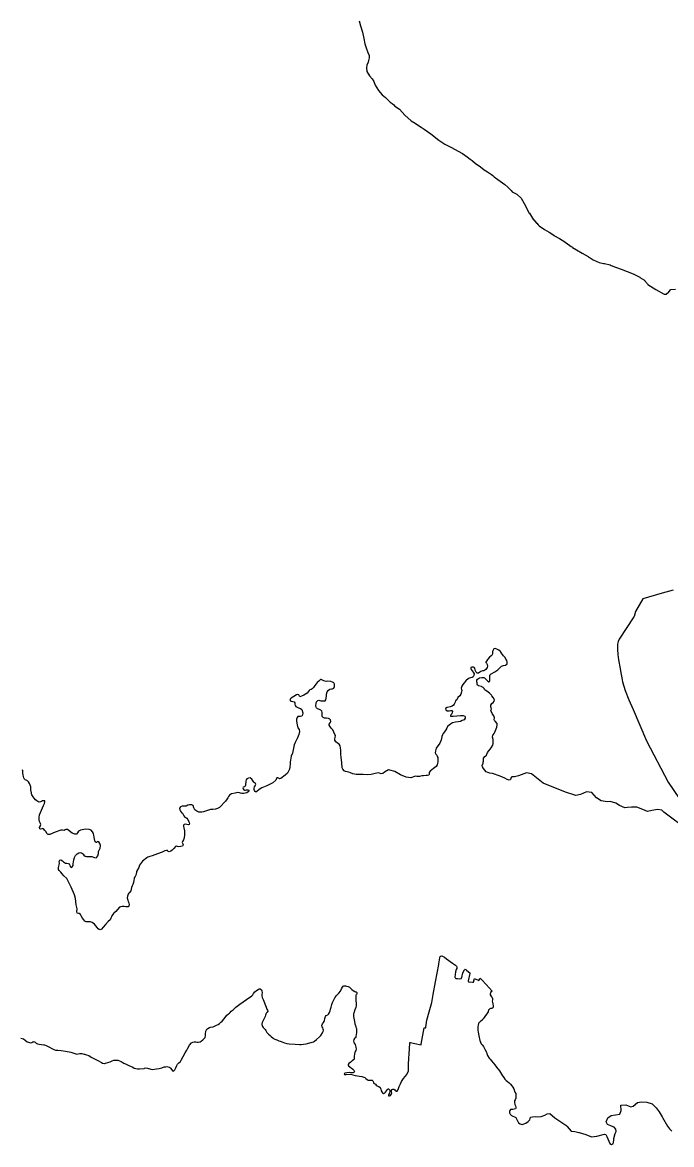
# Model space of a CAD drawing. Header units: inches. Extents: x 1341578 to 1502124, y 557203 to 748561.
# Drawn here: x 1489211 to 1490437, y 606123 to 608243 of the extents above; entities that cross this region are included whole.
import ezdxf

# ---------------------------------------------------------------- set-up
doc = ezdxf.new("R2010")
doc.units = ezdxf.units.IN
doc.header["$MEASUREMENT"] = 0
doc.layers.add('Zipcode', color=7, linetype='Continuous')

msp = doc.modelspace()

# ---------------------------------------------------------------- linework, layer by layer
at = {"layer": 'Zipcode'}
for points in [[(1489846.3, 608246.2), (1489848.8, 608236.9), (1489852.7, 608224.6), (1489855.5, 608213.2), (1489857.2, 608202.7), (1489859.6, 608195.1), (1489863, 608186.4), (1489865.5, 608180.6), (1489865.6, 608176.1), (1489864.4, 608171.6), (1489863.2, 608168.4), (1489861.1, 608162.3), (1489860.2, 608157.4), (1489861.2, 608150.6), (1489865.9, 608142.6), (1489870.8, 608136.8), (1489874.3, 608131.8), (1489876.7, 608124.5), (1489883.1, 608114.5), (1489890.2, 608106.4), (1489896.2, 608101.7), (1489905.3, 608092.8), (1489908.9, 608089.8), (1489911.8, 608087.3), (1489914.1, 608085.3), (1489922.4, 608079.1), (1489932.6, 608068.3), (1489944.5, 608057.5), (1489952.2, 608053), (1489958.8, 608048.7), (1489963.6, 608045.4), (1489969.1, 608041.5), (1489975.5, 608037), (1489981.7, 608032.7), (1489996.8, 608021), (1490008.6, 608013.5), (1490020.7, 608007.1), (1490033.6, 607999.7), (1490041.9, 607995.6), (1490050.5, 607989.4), (1490055.9, 607984.9), (1490060, 607982.1), (1490060.7, 607981.7), (1490065.7, 607977.4), (1490075.5, 607970.1), (1490082.3, 607965), (1490089, 607960.7), (1490096.2, 607955.9), (1490098.7, 607954), (1490101.8, 607951.7), (1490108.5, 607946.6), (1490121.9, 607936.8), (1490127.1, 607932.2), (1490133.4, 607925.7), (1490135.5, 607923.2), (1490144.6, 607918.8), (1490152.2, 607911.4), (1490160.7, 607896.5), (1490160.8, 607896.3), (1490167.9, 607883.1), (1490168, 607882.9), (1490176, 607870.3), (1490176.2, 607870.1), (1490181.6, 607864.2), (1490181.8, 607864), (1490184.5, 607861), (1490184.6, 607860.8), (1490186.4, 607858.9), (1490186.6, 607858.8), (1490196.6, 607851.9), (1490196.8, 607851.8), (1490205.2, 607846.8), (1490205.4, 607846.7), (1490214.1, 607841), (1490214.3, 607840.9), (1490224.9, 607835), (1490225.1, 607834.9), (1490235.1, 607828.5), (1490235.3, 607828.3), (1490244.3, 607821.8), (1490244.5, 607821.7), (1490246.7, 607820.1), (1490246.9, 607820), (1490249.4, 607818.3), (1490249.7, 607818.2), (1490256.9, 607813.5), (1490257.1, 607813.4), (1490267.4, 607807.4), (1490267.6, 607807.3), (1490279, 607800.7), (1490279.2, 607800.6), (1490282.7, 607798.3), (1490282.9, 607798.2), (1490288.4, 607794.4), (1490300, 607789.8), (1490300.1, 607789.8), (1490308.2, 607787.9), (1490310.1, 607787.5), (1490320.6, 607785), (1490320.7, 607785), (1490322.6, 607784.2), (1490330.6, 607781.1), (1490343.2, 607776.1), (1490343.3, 607776.1), (1490350.8, 607773.2), (1490354.7, 607771.7), (1490365.6, 607767.3), (1490376.7, 607761.6), (1490376.9, 607761.5), (1490385.2, 607756.1), (1490385.4, 607755.9), (1490390.8, 607749.1), (1490391, 607749), (1490392, 607748.3), (1490407, 607738.3), (1490422.5, 607729.6), (1490426.6, 607729.7), (1490431.2, 607734), (1490435.2, 607738.8), (1490444, 607739.1)], [(1490439.6, 607170.5), (1490419.1, 607164.8), (1490382.5, 607154.2), (1490368.5, 607130.4), (1490365.8, 607120.7), (1490365.5, 607120.2), (1490337.4, 607077.9), (1490336, 607073.5), (1490336, 607073.5), (1490336, 607073.5), (1490334.4, 607068.1), (1490334.2, 607056), (1490334.9, 607051.2), (1490335.1, 607049.1), (1490336.5, 607039), (1490339.2, 607022.1), (1490339.8, 607018.3), (1490343, 607000.8), (1490344.1, 606997.1), (1490349, 606980.7), (1490356, 606963.3), (1490363.8, 606945.1), (1490389.3, 606885.9), (1490430.4, 606807.6), (1490472.8, 606744.3)], [(1490469.4, 606715.5), (1490421.9, 606750.9), (1490418.2, 606754.9), (1490410, 606756), (1490399.4, 606753.8), (1490391, 606752.1), (1490382.3, 606755.9), (1490371.1, 606760.6), (1490360.9, 606760.3), (1490353.1, 606759.5), (1490348.5, 606758.9), (1490338, 606763.2), (1490331.3, 606768), (1490320.5, 606770.8), (1490315, 606770.2), (1490303.9, 606772.1), (1490294.5, 606778.2), (1490285.9, 606788.1), (1490275.7, 606789.6), (1490264.3, 606784.1), (1490255.6, 606782.4), (1490236.5, 606788.7), (1490194.2, 606805.7), (1490172.1, 606823.5), (1490162.3, 606825), (1490147.2, 606819.8), (1490140, 606817.6), (1490138.1, 606817.9), (1490134.9, 606817.7), (1490133.6, 606816.2), (1490132.6, 606812.6), (1490131.7, 606811.8), (1490129.6, 606811.4), (1490126.1, 606812.7), (1490121.8, 606815.1), (1490112.9, 606818.8), (1490098.6, 606823.7), (1490093.5, 606824.9), (1490089.4, 606825.9), (1490086.3, 606827.2), (1490081.2, 606833.7), (1490079.5, 606836.3), (1490079.1, 606839.4), (1490080.7, 606843.7), (1490080.9, 606845.1), (1490081.2, 606847.1), (1490081.4, 606853.2), (1490083.6, 606856.3), (1490086.7, 606858.8), (1490089, 606863.7), (1490091.5, 606867), (1490093.7, 606869.9), (1490095.6, 606872.4), (1490098.7, 606877.6), (1490099.8, 606880.8), (1490099.9, 606885.6), (1490099.4, 606888.5), (1490098.5, 606892.6), (1490099.1, 606896.4), (1490099.6, 606897.2), (1490101.4, 606899.6), (1490103, 606902.2), (1490106.5, 606911.4), (1490107.2, 606915.9), (1490107.1, 606918.3), (1490103.6, 606922.8), (1490102.3, 606924.4), (1490101.7, 606925.5), (1490102.1, 606929.1), (1490101.6, 606931.3), (1490100.1, 606933.9), (1490099.9, 606934.1), (1490097.5, 606937.4), (1490095.4, 606942.9), (1490096.3, 606945.8), (1490096, 606947.9), (1490095, 606950), (1490095, 606953.2), (1490096.8, 606956.5), (1490099.3, 606958.4), (1490101.7, 606960.5), (1490102.2, 606963.5), (1490099.9, 606967.5), (1490097.2, 606970.9), (1490096.4, 606971.7), (1490092.7, 606975.6), (1490087.9, 606979.3), (1490084.5, 606981.6), (1490083.5, 606982.9), (1490082.3, 606984.3), (1490080.8, 606986.5), (1490078.5, 606987.9), (1490077.7, 606988.4), (1490071.8, 606989.6), (1490069.8, 606990.7), (1490069.4, 606992.3), (1490069.6, 606995.3), (1490069, 606997.1), (1490068.8, 607000.3), (1490069.9, 607002.5), (1490074, 607004.8), (1490078.5, 607005.5), (1490081.7, 607005.5), (1490083.4, 607004.6), (1490086.6, 607001.6), (1490089.3, 606998.6), (1490091.4, 606997.3), (1490092.6, 606998), (1490093.1, 607000), (1490093.3, 607003), (1490093, 607006.3), (1490093.5, 607009.8), (1490095.6, 607012.5), (1490102.5, 607016.3), (1490108.2, 607019.9), (1490112.2, 607023.5), (1490115.5, 607026.8), (1490119.1, 607028), (1490122.9, 607028.4), (1490125.9, 607031.5), (1490126.3, 607034.2), (1490125.6, 607037.3), (1490124.3, 607039.5), (1490121.5, 607043.5), (1490119.2, 607046.4), (1490115.6, 607051.3), (1490113.2, 607054.5), (1490110, 607057.3), (1490106.8, 607059), (1490103.2, 607059.9), (1490101.1, 607059.4), (1490099.3, 607057.2), (1490098.6, 607054.3), (1490098.6, 607051), (1490097.8, 607048.4), (1490095.9, 607046.1), (1490092.8, 607043.7), (1490089.2, 607039.6), (1490087.3, 607036.5), (1490085.6, 607034.2), (1490085.5, 607033.6), (1490086.9, 607032.4), (1490088.1, 607030.1), (1490088.9, 607026.9), (1490088.4, 607024.4), (1490086, 607020.8), (1490084, 607019.1), (1490082.2, 607018.3), (1490079.7, 607017.9), (1490076.6, 607016.9), (1490074.4, 607015.4), (1490071.7, 607013.8), (1490069.6, 607013.6), (1490067.3, 607015.4), (1490065.7, 607019.4), (1490064.8, 607023.1), (1490061.9, 607025), (1490059, 607025.1), (1490057.3, 607024.3), (1490057.1, 607022.4), (1490058.3, 607020.3), (1490060.1, 607017.9), (1490062, 607015.2), (1490063.5, 607012.2), (1490063.3, 607008.9), (1490061.8, 607006.7), (1490059.7, 607005.3), (1490056.7, 607004.5), (1490053.1, 607003.5), (1490047.8, 606999), (1490044.7, 606995.3), (1490042.6, 606992.4), (1490040.3, 606988.7), (1490039.1, 606985.1), (1490039.6, 606982.7), (1490040.2, 606980.9), (1490039.9, 606978.1), (1490038.7, 606974.2), (1490036.7, 606970.5), (1490033.1, 606967.6), (1490030.7, 606963.3), (1490028.6, 606961), (1490028, 606958.6), (1490025.9, 606955.3), (1490024.4, 606953.1), (1490021.9, 606951), (1490018.2, 606950.1), (1490012.5, 606948.7), (1490009.8, 606946.8), (1490010.1, 606944.1), (1490012.8, 606942.4), (1490016.2, 606942.4), (1490019.1, 606942.9), (1490021.5, 606942.8), (1490022.6, 606941), (1490022.4, 606938.5), (1490021.6, 606936.5), (1490019.9, 606934.6), (1490018.8, 606933.3), (1490018.8, 606932.6), (1490022.3, 606932.6), (1490023.3, 606932.5), (1490023.4, 606932.5), (1490024.1, 606932.4), (1490037.7, 606933.3), (1490040.1, 606933.4), (1490043, 606933.6), (1490045.8, 606932.6), (1490046.4, 606931.2), (1490046.5, 606929.6), (1490046.5, 606928.6), (1490044.7, 606925.7), (1490041.2, 606923.9), (1490037.7, 606922.5), (1490033.8, 606921.9), (1490028.5, 606921.1), (1490022.6, 606919.6), (1490019.3, 606917.4), (1490016.4, 606915.6), (1490016.3, 606915.5), (1490013.6, 606912.6), (1490012.3, 606909.9), (1490010.3, 606906.3), (1490007.8, 606902.6), (1490005.3, 606899.4), (1490003.8, 606896.9), (1490002.6, 606893.8), (1490001.8, 606889.8), (1490000.8, 606885.8), (1489998.7, 606881.6), (1489992.2, 606871.6), (1489991.2, 606869.3), (1489990.6, 606866.7), (1489990.2, 606863), (1489991.1, 606860.8), (1489992.9, 606858.8), (1489994.1, 606856.4), (1489994.9, 606854), (1489994.8, 606851.3), (1489994.8, 606848.4), (1489994.8, 606846.5), (1489994.5, 606843.1), (1489993.8, 606840.2), (1489991.8, 606837.2), (1489989.7, 606835.5), (1489987.2, 606833.7), (1489983.8, 606830.8), (1489980.8, 606828.3), (1489979, 606825.6), (1489978.8, 606822.4), (1489977.9, 606820.8), (1489975.7, 606820), (1489973, 606819.9), (1489967.9, 606819.6), (1489964.9, 606819.3), (1489960.2, 606818.3), (1489955.6, 606818.3), (1489952.5, 606818.7), (1489951.1, 606818.5), (1489943.9, 606815.9), (1489935.1, 606817.2), (1489924.4, 606821.2), (1489913.6, 606827.9), (1489904.6, 606830.5), (1489901.7, 606831), (1489894.5, 606826.4), (1489891.4, 606824), (1489888.3, 606823.5), (1489884.9, 606824.5), (1489882.4, 606825), (1489874.4, 606823.2), (1489869, 606821.8), (1489862.3, 606821.4), (1489854.2, 606822.3), (1489845.4, 606822), (1489840.8, 606822.4), (1489834.8, 606823.5), (1489830.4, 606825.2), (1489827.1, 606826.2), (1489820.4, 606827.6), (1489818, 606829.2), (1489815.8, 606832.1), (1489814.5, 606835), (1489813.9, 606844.2), (1489813.4, 606849.9), (1489812.7, 606854.5), (1489812, 606860.8), (1489811.9, 606867.2), (1489811.3, 606872.3), (1489810.6, 606876), (1489808.5, 606879.4), (1489805.8, 606881.2), (1489802.2, 606883.9), (1489800.5, 606887), (1489800.7, 606889.6), (1489801.4, 606892), (1489801.5, 606895.7), (1489800.8, 606897.9), (1489796.6, 606906.4), (1489794.5, 606909.3), (1489792.1, 606911.8), (1489789.8, 606915.3), (1489789.9, 606917.4), (1489792, 606920), (1489792.8, 606922), (1489792.6, 606925.2), (1489791.2, 606926.9), (1489788.5, 606928.2), (1489784.8, 606928.3), (1489780.9, 606928.5), (1489778.2, 606929.6), (1489776.4, 606931.6), (1489776.4, 606934.2), (1489776.8, 606936.3), (1489776.9, 606939.5), (1489776.2, 606941.9), (1489774.2, 606943.9), (1489771.3, 606945.1), (1489767.7, 606946.3), (1489765.6, 606947.8), (1489764.6, 606950.5), (1489764.6, 606952.7), (1489765.1, 606956.3), (1489766.2, 606959.6), (1489768.3, 606961.7), (1489770.2, 606962.3), (1489772.5, 606961.9), (1489774.1, 606961.6), (1489776.9, 606961.3), (1489780.4, 606961), (1489782.5, 606961.6), (1489783.6, 606962.9), (1489784.3, 606966.4), (1489784.6, 606970.6), (1489784.9, 606974.1), (1489786.3, 606978.3), (1489788.6, 606981.6), (1489791.1, 606983.6), (1489794.2, 606983.9), (1489796.2, 606984), (1489798.5, 606985.5), (1489800, 606988.1), (1489800.2, 606993.1), (1489798.8, 606995.3), (1489796.4, 606996.5), (1489793.1, 606997.9), (1489787.6, 606998.6), (1489784, 606998.1), (1489779.9, 606998.8), (1489777, 607000.4), (1489774.7, 607001.7), (1489773.6, 607001.8), (1489770.1, 606998.6), (1489767.1, 606996), (1489765.2, 606993.6), (1489762.9, 606990.2), (1489760.5, 606986.7), (1489758, 606984.2), (1489755.8, 606982.9), (1489753.5, 606982.3), (1489751.8, 606981.1), (1489750.3, 606978.5), (1489748.5, 606975.7), (1489745.4, 606973.6), (1489741.9, 606972.2), (1489737.4, 606970), (1489734.7, 606969.1), (1489733.5, 606970.4), (1489732.5, 606972.7), (1489730.3, 606973.4), (1489728.2, 606972.5), (1489723.2, 606969.6), (1489718.1, 606966.1), (1489716, 606964.2), (1489715.9, 606961.5), (1489718, 606960.7), (1489721.2, 606960.3), (1489723.8, 606959.3), (1489725, 606957.4), (1489725.2, 606954.9), (1489725.9, 606952.7), (1489727.1, 606950.9), (1489729.2, 606949.6), (1489731.9, 606948.3), (1489735.6, 606946.7), (1489738.1, 606945.1), (1489740.2, 606938.9), (1489739.7, 606935), (1489738.5, 606932.3), (1489736, 606931.4), (1489733.2, 606931.8), (1489730.7, 606931.8), (1489729.1, 606929.7), (1489727.9, 606926.6), (1489728.2, 606923.7), (1489728.9, 606919), (1489729.3, 606915.7), (1489730.8, 606910.2), (1489733.2, 606907), (1489733.9, 606903.2), (1489732.7, 606897.6), (1489729.8, 606891.4), (1489727.9, 606887.4), (1489725.6, 606882.7), (1489723.5, 606878.2), (1489720.8, 606862.6), (1489718.3, 606856.6), (1489717.5, 606853), (1489716.9, 606849.3), (1489716, 606846.2), (1489716, 606841.7), (1489715.8, 606836.3), (1489715.2, 606832.2), (1489711.4, 606824.8), (1489706.9, 606820.6), (1489698.5, 606814.8), (1489696.2, 606814.2), (1489694.9, 606815), (1489693.1, 606816.1), (1489691, 606815.5), (1489689, 606811.5), (1489683.2, 606806.3), (1489672.3, 606800.7), (1489662.5, 606796.8), (1489659.5, 606795.3), (1489656.9, 606793.4), (1489654.1, 606790.3), (1489652.7, 606789.3), (1489650.9, 606789.2), (1489649.8, 606790.1), (1489648.9, 606791.7), (1489648.3, 606794), (1489648.3, 606796.4), (1489649, 606798.7), (1489650.1, 606800.9), (1489651.3, 606804), (1489650.4, 606805.2), (1489649, 606806.2), (1489647.4, 606807.3), (1489645.3, 606811.2), (1489643.8, 606813.4), (1489640.8, 606815.5), (1489637.6, 606815.2), (1489634.6, 606813.8), (1489633.3, 606812.1), (1489632.5, 606809.7), (1489632.3, 606807.4), (1489632.1, 606804.7), (1489631.8, 606802), (1489631.2, 606800), (1489629.8, 606798.6), (1489627.4, 606797.9), (1489626.8, 606797), (1489627.2, 606794.8), (1489628.4, 606793), (1489630.1, 606792.3), (1489631.7, 606792.6), (1489633.5, 606793), (1489636.2, 606793.2), (1489637.8, 606792.4), (1489637.8, 606790.7), (1489637, 606789.2), (1489634.4, 606787.4), (1489631, 606786.8), (1489627.8, 606786.4), (1489624.7, 606786.3), (1489622.6, 606786.7), (1489620.2, 606787.7), (1489617.4, 606788.1), (1489614.5, 606787.6), (1489612.4, 606786.8), (1489605.4, 606785.4), (1489601.8, 606783.2), (1489599.9, 606780.6), (1489598.3, 606778.3), (1489597.4, 606776.4), (1489594.1, 606772), (1489591.3, 606769.1), (1489585.7, 606762.7), (1489582.5, 606759.6), (1489579.2, 606757.8), (1489575.3, 606756.7), (1489570.2, 606756.1), (1489565.8, 606755.9), (1489552.6, 606751.8), (1489549.3, 606751.1), (1489546.6, 606750.8), (1489543.5, 606751.2), (1489539.9, 606752.5), (1489536.1, 606755.6), (1489534.5, 606759.1), (1489532.9, 606763.4), (1489530.3, 606764.9), (1489526.3, 606765), (1489523.1, 606763.9), (1489519.8, 606762.2), (1489516.4, 606762), (1489512.1, 606762.3), (1489509.1, 606761.2), (1489507.1, 606758.4), (1489507.5, 606755.5), (1489509.1, 606753), (1489511.1, 606750.3), (1489513.1, 606749.1), (1489515.1, 606743.9), (1489517.3, 606741.5), (1489519.2, 606740.7), (1489521.3, 606739.6), (1489522.8, 606736.8), (1489524.8, 606732.6), (1489525.9, 606729.9), (1489525.5, 606727.9), (1489523.8, 606727.1), (1489520.7, 606727.6), (1489518.1, 606728.2), (1489515.8, 606727.8), (1489514.8, 606726.6), (1489514.6, 606723.9), (1489515.3, 606721), (1489516.4, 606715.9), (1489516.4, 606708.2), (1489515.9, 606702.4), (1489514.4, 606698.8), (1489512.9, 606695.3), (1489512.5, 606693.5), (1489513.6, 606691.2), (1489513.9, 606689.3), (1489512.6, 606686.8), (1489509.5, 606686), (1489505.8, 606685.5), (1489503.5, 606686), (1489501.3, 606686.6), (1489499.8, 606686.2), (1489496.3, 606682), (1489493.4, 606679.1), (1489490.7, 606677.4), (1489487.4, 606676.2), (1489485.7, 606676.4), (1489484.9, 606677.4), (1489484.7, 606678.3), (1489482.6, 606678.5), (1489479.7, 606677.8), (1489474.7, 606675.6), (1489465.5, 606672.2), (1489455.6, 606668.7), (1489451.4, 606667), (1489447.6, 606665.6), (1489445.3, 606664.3), (1489437, 606658.3), (1489431.7, 606650.5), (1489430.2, 606646.3), (1489426, 606639.1), (1489425.7, 606637.3), (1489425.4, 606634.6), (1489424.4, 606632), (1489423.1, 606629.4), (1489421.8, 606626.7), (1489421.3, 606624.7), (1489420.9, 606622.1), (1489420.2, 606618.1), (1489419, 606614.3), (1489417.6, 606611.6), (1489416.2, 606608.5), (1489415.8, 606605.4), (1489415, 606602.2), (1489412.6, 606599.4), (1489411.4, 606598), (1489410.5, 606596.1), (1489409.1, 606592), (1489408.6, 606588.8), (1489409.3, 606584.4), (1489410.5, 606581.8), (1489411.7, 606579.4), (1489412, 606575.7), (1489411.5, 606574.1), (1489411.2, 606573), (1489410.1, 606572.3), (1489409.3, 606571.9), (1489406, 606572), (1489402.4, 606572.6), (1489398.7, 606572.9), (1489396, 606572.3), (1489393.9, 606571.2), (1489386.8, 606562.9), (1489383.4, 606559.9), (1489382.6, 606559.2), (1489379.6, 606554.7), (1489379, 606553.3), (1489377.6, 606550.3), (1489376.1, 606547.7), (1489372.7, 606544.3), (1489367.2, 606538.4), (1489363.2, 606533.3), (1489360.1, 606529.7), (1489357.4, 606528.4), (1489355.7, 606528.9), (1489353.6, 606530.6), (1489351.4, 606533.2), (1489349.3, 606536.2), (1489346.8, 606539.4), (1489341.9, 606542.1), (1489338.9, 606543.4), (1489335.4, 606543.9), (1489333.9, 606543.7), (1489330.9, 606543.4), (1489328.2, 606545.2), (1489326.3, 606547.2), (1489323.8, 606550.7), (1489321.7, 606555), (1489320, 606557.6), (1489317.9, 606559.2), (1489316.4, 606559.3), (1489313.9, 606560.3), (1489313, 606562.5), (1489313.9, 606568), (1489312.2, 606575.9), (1489310.5, 606587.7), (1489309, 606595), (1489302.5, 606609.3), (1489294.5, 606625.5), (1489288.8, 606630.8), (1489285.8, 606634.3), (1489282.7, 606637.4), (1489279.7, 606640.4), (1489278.7, 606642.8), (1489278.3, 606646.2), (1489279.2, 606648.7), (1489280, 606651.2), (1489280.2, 606653.8), (1489280, 606657.4), (1489281.1, 606660.3), (1489283, 606660.6), (1489285.9, 606659.2), (1489288.3, 606657.1), (1489289.8, 606655.5), (1489291.9, 606654.7), (1489294.4, 606654.5), (1489296.9, 606654), (1489298.8, 606653.4), (1489300.1, 606650.9), (1489300.8, 606648.5), (1489302.4, 606646.6), (1489304.4, 606647.5), (1489306, 606650.1), (1489306.6, 606653.4), (1489307.1, 606656.9), (1489307.7, 606660.7), (1489309.1, 606665.5), (1489310.9, 606669), (1489313.9, 606672), (1489316.8, 606673.9), (1489319.6, 606674.5), (1489322.2, 606674.3), (1489324, 606673), (1489325, 606671.5), (1489326.6, 606669.4), (1489328.9, 606667.7), (1489331.8, 606667.1), (1489336.1, 606667.2), (1489341.7, 606667), (1489344.6, 606666.1), (1489346.5, 606665.1), (1489349.5, 606664.9), (1489351.2, 606665.8), (1489352.8, 606668.2), (1489353.9, 606672.6), (1489354.3, 606676.4), (1489355.2, 606679.4), (1489357.1, 606682.6), (1489357.8, 606688.1), (1489356.7, 606691.8), (1489354.7, 606694.7), (1489352.9, 606695.5), (1489351.5, 606694.9), (1489350.6, 606693.9), (1489350, 606693.6), (1489348.9, 606694), (1489348, 606694.9), (1489346.1, 606703), (1489346.1, 606704), (1489345.2, 606707), (1489344.4, 606710.3), (1489343.1, 606713.8), (1489340.4, 606716.9), (1489336.7, 606717.9), (1489329.3, 606718.8), (1489320.1, 606716.9), (1489316.3, 606715.1), (1489314.5, 606711.6), (1489312.5, 606709.5), (1489309.2, 606709.4), (1489304.9, 606711.2), (1489304.7, 606711.3), (1489295.6, 606717.9), (1489292.5, 606718.4), (1489290.9, 606717.4), (1489289.6, 606716.5), (1489286.2, 606716.8), (1489286.1, 606716.9), (1489283.3, 606717.2), (1489272, 606713.4), (1489262.5, 606708.9), (1489259.4, 606708.7), (1489258.1, 606709.1), (1489256.7, 606710.8), (1489255.1, 606713.6), (1489252.7, 606716.2), (1489250.3, 606719.4), (1489248.8, 606720.1), (1489247.3, 606719.2), (1489247, 606719.1), (1489244.4, 606718.7), (1489243.4, 606719.4), (1489242.8, 606722.1), (1489244.3, 606725.2), (1489244.6, 606725.7), (1489245.2, 606727.4), (1489244.3, 606729.7), (1489242.6, 606733), (1489241.9, 606736.6), (1489241.8, 606740.7), (1489242.8, 606745.6), (1489248.4, 606758.8), (1489250.4, 606763.4), (1489252.1, 606767.1), (1489252.9, 606770.3), (1489252.6, 606772.3), (1489250.7, 606772.4), (1489248.7, 606772.2), (1489246.4, 606771.2), (1489244.5, 606770.2), (1489242.2, 606770), (1489239.7, 606770.8), (1489237.5, 606772.2), (1489235.2, 606774.3), (1489232.9, 606777.5), (1489230.9, 606780.2), (1489228.5, 606783.5), (1489227.8, 606785.5), (1489227.8, 606787.8), (1489227, 606789.4), (1489226.2, 606793.5), (1489226.1, 606799), (1489225.4, 606802.1), (1489224.1, 606804.8), (1489221.9, 606808.2), (1489219.8, 606810.1), (1489217.5, 606811.1), (1489215.9, 606811.7), (1489214.6, 606813), (1489213.2, 606815.9), (1489211.9, 606820.7), (1489211.3, 606825), (1489211, 606829), (1489210.4, 606831.2)], [(1489207.5, 606324), (1489212.2, 606322.8), (1489215.7, 606320.3), (1489219.7, 606316.9), (1489226.6, 606315.1), (1489228.2, 606315.6), (1489230.3, 606317), (1489231.1, 606317.1), (1489231.7, 606317.3), (1489233.5, 606316.8), (1489234.4, 606316.5), (1489236.2, 606314.5), (1489239, 606313.3), (1489242.4, 606312.7), (1489246.4, 606312), (1489246.8, 606311.9), (1489250.7, 606311.2), (1489252.1, 606311.1), (1489255.5, 606310), (1489261.9, 606306.6), (1489266.2, 606304.4), (1489270, 606302.4), (1489273.1, 606301.2), (1489277.2, 606300.9), (1489283.8, 606300.5), (1489291.8, 606299.1), (1489294.9, 606298.7), (1489298.7, 606298), (1489301.9, 606297.6), (1489313.3, 606293.9), (1489315.8, 606294.1), (1489318.9, 606294.6), (1489322.6, 606294.6), (1489327.4, 606293.7), (1489327.7, 606293.6), (1489331.7, 606292.5), (1489335.9, 606290.9), (1489340.6, 606288.1), (1489345.3, 606285.4), (1489349, 606283.7), (1489354.1, 606280.7), (1489358.3, 606278.5), (1489360.1, 606277.6), (1489361.6, 606276.8), (1489365.2, 606275.8), (1489366.4, 606276.2), (1489367.5, 606276.4), (1489372.1, 606278), (1489375.9, 606279.2), (1489380.2, 606281), (1489383.2, 606282.3), (1489385.8, 606282.2), (1489386.6, 606282.2), (1489390.7, 606282.1), (1489393.6, 606281.1), (1489396.7, 606279.8), (1489398.7, 606278.5), (1489402.2, 606276.9), (1489406.1, 606274.9), (1489411.6, 606272.3), (1489418.8, 606268.9), (1489421.8, 606267.3), (1489424.4, 606266.3), (1489428.1, 606265.6), (1489431.4, 606265.9), (1489440.1, 606266.8), (1489441, 606267), (1489443.8, 606267.5), (1489446.7, 606267.3), (1489448.8, 606266.6), (1489449.2, 606266.4), (1489449.2, 606266.4), (1489452.7, 606265), (1489456, 606264.8), (1489463.8, 606265.7), (1489468.5, 606266.3), (1489471.4, 606267.2), (1489473.7, 606267.9), (1489478.4, 606269.4), (1489481.1, 606269.8), (1489483.5, 606270), (1489487.5, 606269.2), (1489488.9, 606268.7), (1489490.4, 606267.3), (1489492.6, 606264.1), (1489493.7, 606262.1), (1489495.3, 606261.3), (1489496.5, 606261.9), (1489498.6, 606264.3), (1489500.3, 606267.5), (1489502.3, 606272), (1489502.9, 606273.3), (1489503.5, 606274.5), (1489504.4, 606275.9), (1489505.8, 606277.1), (1489508.3, 606279.2), (1489508.8, 606279.9), (1489510.6, 606282.2), (1489517.8, 606296), (1489520.8, 606301), (1489523, 606304.8), (1489525.9, 606310.4), (1489530.1, 606314.8), (1489532.4, 606316.3), (1489534.6, 606317.2), (1489535.9, 606317.2), (1489537.9, 606317), (1489540.6, 606316.2), (1489542.7, 606316.1), (1489545.9, 606317), (1489547.9, 606318.4), (1489551, 606320.6), (1489553.4, 606322.5), (1489555.6, 606325.2), (1489556.1, 606328.7), (1489556.3, 606331.9), (1489557, 606337.2), (1489559, 606340.8), (1489560.8, 606342.4), (1489564, 606343.9), (1489566, 606344.4), (1489570.6, 606345.3), (1489577.3, 606348.3), (1489580, 606349.9), (1489582.4, 606351.7), (1489585.4, 606354.3), (1489587.8, 606356.1), (1489591.7, 606360.4), (1489596.3, 606367), (1489599.6, 606369.8), (1489601.6, 606371.3), (1489602.9, 606372.3), (1489604.9, 606375), (1489608.3, 606377.6), (1489613.3, 606382.4), (1489621.4, 606387.9), (1489627.3, 606392.4), (1489633.4, 606396.8), (1489643.8, 606403.8), (1489645.5, 606405.9), (1489647.2, 606408.4), (1489649.7, 606411.1), (1489652.6, 606413.8), (1489655.9, 606416.1), (1489657.9, 606416.8), (1489659.6, 606417.1), (1489662.1, 606415), (1489662.4, 606414.2), (1489662.9, 606412.9), (1489663.4, 606410), (1489662.9, 606406.5), (1489662.9, 606406.3), (1489662.6, 606404.1), (1489663, 606401.3), (1489663.4, 606400.5), (1489665.3, 606396.6), (1489670.7, 606382.7), (1489672.2, 606378.9), (1489673.4, 606376.7), (1489673.4, 606376.7), (1489673.8, 606374.7), (1489672.9, 606373), (1489671.7, 606371.6), (1489670.4, 606369.2), (1489669.7, 606367.3), (1489668.7, 606364.6), (1489667.3, 606361.2), (1489664.7, 606356.2), (1489663.4, 606353.5), (1489662.5, 606350.6), (1489662.5, 606350.6), (1489662.5, 606350.5), (1489662.6, 606349.8), (1489663, 606347.5), (1489664, 606345.7), (1489664.9, 606344.2), (1489666.8, 606341.9), (1489668.7, 606340.3), (1489669.9, 606338.5), (1489672.4, 606334.7), (1489675.2, 606331.4), (1489678.2, 606328.7), (1489680.6, 606326.7), (1489683.8, 606324.1), (1489684.8, 606323.4), (1489687.2, 606321.9), (1489690.7, 606320.5), (1489694.9, 606318.8), (1489697.3, 606317.9), (1489702.6, 606316.1), (1489705.5, 606314.9), (1489709.9, 606313.9), (1489714.5, 606313.3), (1489725.7, 606312.6), (1489733.5, 606311.9), (1489736.9, 606311.9), (1489741.1, 606312.3), (1489746.1, 606313.1), (1489760, 606316.8), (1489762.4, 606318.4), (1489766, 606321.4), (1489771.8, 606326.6), (1489774.4, 606329), (1489777.3, 606333.7), (1489778.4, 606336.2), (1489779, 606338.7), (1489778.8, 606340.9), (1489777.6, 606343.1), (1489776.6, 606345.1), (1489776.2, 606347.9), (1489777.4, 606350.8), (1489779.4, 606353.4), (1489780.6, 606355.1), (1489781, 606357.2), (1489781.8, 606361.1), (1489783.1, 606364.9), (1489784.3, 606366.8), (1489787.3, 606367.8), (1489788.6, 606369.4), (1489790.4, 606372.6), (1489791.5, 606375.6), (1489792.4, 606378.6), (1489793.3, 606382.2), (1489794.7, 606387.6), (1489796.2, 606391.3), (1489796.9, 606392.7), (1489797.4, 606393.9), (1489798, 606395.3), (1489800.3, 606399.8), (1489801, 606400.6), (1489803.3, 606403.8), (1489808.2, 606409), (1489811.2, 606412.7), (1489813.4, 606417), (1489814.8, 606419.9), (1489816.1, 606422), (1489817.4, 606422.8), (1489819.4, 606422.8), (1489820.7, 606422.5), (1489822.8, 606421.9), (1489825.5, 606421.3), (1489828, 606420.2), (1489830.2, 606418.3), (1489830.5, 606418), (1489832.6, 606415.6), (1489835.3, 606413.6), (1489838.5, 606412.2), (1489839.7, 606411.7), (1489840.6, 606411.2), (1489842, 606409.9), (1489842.1, 606407.8), (1489841.4, 606406.1), (1489840.4, 606404.8), (1489840, 606403.3), (1489840.2, 606399.6), (1489840.4, 606394.8), (1489840.7, 606389.6), (1489840.8, 606385.3), (1489840.3, 606381.5), (1489838.5, 606377.6), (1489836.3, 606371.3), (1489835.8, 606369.8), (1489835.8, 606368), (1489835.8, 606364.6), (1489837.6, 606355.5), (1489838.2, 606351.2), (1489839.3, 606347.5), (1489840.3, 606344.8), (1489841.3, 606341.9), (1489841.7, 606338.7), (1489841.4, 606335.3), (1489841.3, 606334.5), (1489840.9, 606330.9), (1489840.5, 606326.9), (1489839.9, 606325.1), (1489838.6, 606323.9), (1489838.4, 606323.7), (1489837.5, 606323), (1489836.5, 606321.1), (1489836.1, 606319.1), (1489836.3, 606316.5), (1489837.1, 606314.6), (1489839, 606311.9), (1489840, 606306.6), (1489840.6, 606302.9), (1489840, 606300.3), (1489838.9, 606298.5), (1489838.3, 606296.8), (1489837.5, 606293.6), (1489837.2, 606289.8), (1489837.1, 606286.2), (1489836.9, 606284.3), (1489835.5, 606282.6), (1489833.3, 606280.9), (1489831.3, 606279.4), (1489829.7, 606278.2), (1489829.6, 606278.1), (1489827.2, 606276), (1489825.6, 606274.1), (1489825.5, 606273.2), (1489826.5, 606271.8), (1489828.7, 606269.9), (1489829.6, 606269), (1489831.2, 606267.6), (1489834.3, 606265), (1489836.3, 606263.2), (1489837.8, 606261), (1489836.9, 606259.5), (1489834.7, 606258.4), (1489832.8, 606258.4), (1489831.5, 606258.4), (1489827.8, 606258.7), (1489823, 606258.5), (1489819.3, 606257.6), (1489818.3, 606256.5), (1489819, 606255.4), (1489821.7, 606255.3), (1489830.4, 606255.8), (1489838.7, 606253.5), (1489851.6, 606251.3), (1489856.9, 606249.4), (1489859.1, 606247.7), (1489861.5, 606245.5), (1489863.5, 606244.7), (1489866.7, 606244.6), (1489868.9, 606244.6), (1489870, 606244.5), (1489871, 606244.3), (1489872.4, 606243.3), (1489873.5, 606240.5), (1489873.8, 606239), (1489877.4, 606237.1), (1489878.8, 606234.9), (1489880.3, 606233.5), (1489881.5, 606233.1), (1489883.8, 606232.2), (1489886.1, 606230.7), (1489887.1, 606228), (1489887.2, 606227.8), (1489888.2, 606224.2), (1489890.5, 606220.6), (1489892.4, 606219.3), (1489894.5, 606220.2), (1489896.2, 606222), (1489897.9, 606224.1), (1489899.5, 606226.5), (1489900, 606227), (1489901, 606228), (1489902.4, 606227.9), (1489903.1, 606226.7), (1489903.5, 606226.1), (1489904.2, 606223.4), (1489903.5, 606220.2), (1489902.1, 606216.6), (1489902.1, 606214.9), (1489903.6, 606214.7), (1489905.4, 606215.7), (1489907.2, 606217.6), (1489908, 606220.2), (1489907.4, 606222.3), (1489907, 606224.4), (1489908.1, 606226.2), (1489908.5, 606226.8), (1489910.2, 606227.5), (1489911.8, 606227.2), (1489913.6, 606225.9), (1489915.1, 606224.5), (1489916.6, 606223.4), (1489918.3, 606223.8), (1489919.6, 606225.6), (1489920.7, 606228.9), (1489922.2, 606232.7), (1489924.3, 606237.4), (1489926.6, 606242.1), (1489930.1, 606247.5), (1489936.4, 606255.1), (1489939.8, 606261.9), (1489939.9, 606272.6), (1489940.1, 606287.5), (1489940.8, 606292.5), (1489940.9, 606293.7), (1489941.9, 606314.4), (1489942.5, 606315.7), (1489943.2, 606315.8), (1489948.4, 606314.6), (1489951.8, 606313.8), (1489951.9, 606313.8), (1489963.5, 606311.1), (1489963.7, 606312.6), (1489969.5, 606343.3), (1489972.1, 606343.4), (1489972.3, 606344.3), (1489972.3, 606344.6), (1489974.6, 606357.7), (1489978.8, 606373.4), (1489983.9, 606391.3), (1489986.4, 606406.5), (1489990.4, 606430.6), (1489996.9, 606463.2), (1489997.1, 606464.4), (1489998.9, 606475.5), (1489999.6, 606477.9), (1490000.4, 606478.5), (1490001, 606478.9), (1490002.4, 606479.2), (1490002.4, 606479.2), (1490004.1, 606478.6), (1490007.7, 606476.9), (1490011.5, 606473.7), (1490011.7, 606473.6), (1490023, 606465.4), (1490028.7, 606461.6), (1490030.3, 606459.9), (1490030.9, 606458.8), (1490031.1, 606457.9), (1490030.9, 606456.8), (1490030.7, 606455.6), (1490029.9, 606453.7), (1490028.6, 606449.3), (1490027.5, 606439.3), (1490027.8, 606438.4), (1490028.2, 606437.4), (1490028.8, 606436.6), (1490032, 606436.3), (1490036.7, 606436.2), (1490039.3, 606436.7), (1490039.5, 606436.9), (1490040.1, 606437.8), (1490040.2, 606438.5), (1490042.3, 606447.1), (1490045.2, 606453.2), (1490046.5, 606454.2), (1490047.7, 606453.8), (1490049.5, 606452.4), (1490053.1, 606449.2), (1490055.6, 606447.4), (1490055.6, 606446.3), (1490052.2, 606432.4), (1490052.7, 606430.5), (1490060.8, 606429.9), (1490062.3, 606429.8), (1490064.6, 606436.6), (1490072.4, 606433.1), (1490074.4, 606436.2), (1490074.9, 606437), (1490075.6, 606436.4), (1490079.2, 606433), (1490085, 606426.7), (1490086.4, 606425.1), (1490097.8, 606412.7), (1490095.5, 606410.6), (1490094.3, 606408.8), (1490093.9, 606407.5), (1490094.1, 606406), (1490094.9, 606404.1), (1490096.3, 606402.2), (1490097.6, 606400.4), (1490098.1, 606398.5), (1490098.1, 606396.4), (1490097.9, 606393.8), (1490098.1, 606391.5), (1490098.7, 606389.8), (1490098.9, 606389), (1490099.7, 606384.9), (1490099.7, 606382.3), (1490098.7, 606380.9), (1490098, 606380.6), (1490096.9, 606380.2), (1490094.6, 606379.7), (1490093.1, 606379), (1490091.8, 606377.8), (1490091, 606377.6), (1490090, 606374), (1490090, 606373.9), (1490087.9, 606369.9), (1490085.3, 606366.8), (1490082.6, 606363.2), (1490080.6, 606360.3), (1490079, 606358.2), (1490078.6, 606357.6), (1490076.6, 606355.7), (1490075.1, 606354.5), (1490074, 606353.9), (1490072.8, 606353), (1490071.8, 606351.3), (1490071.3, 606348.6), (1490070.7, 606345.8), (1490070.5, 606343.4), (1490070.4, 606342.5), (1490070.7, 606339.2), (1490071.4, 606335.2), (1490072.7, 606328.2), (1490074.7, 606319.5), (1490075.7, 606316.4), (1490077, 606313.4), (1490078.6, 606311.3), (1490081.1, 606308.1), (1490082.8, 606305.3), (1490084.7, 606302), (1490086.8, 606297.3), (1490087.6, 606294.8), (1490089.2, 606290.8), (1490092.3, 606286.1), (1490094.1, 606283.9), (1490096.4, 606281.3), (1490102.7, 606273.6), (1490106.2, 606269.1), (1490111.5, 606262.3), (1490117.2, 606252.6), (1490119.6, 606249.2), (1490121.7, 606246.4), (1490124.1, 606244), (1490126.8, 606241.9), (1490129.6, 606239.5), (1490132.2, 606237), (1490134.6, 606234), (1490136.6, 606231.1), (1490138.6, 606227.9), (1490140.8, 606222.1), (1490142.2, 606219.2), (1490142.6, 606216.3), (1490142.7, 606213.4), (1490142.1, 606210.5), (1490141, 606207.5), (1490140.1, 606205.3), (1490139.9, 606202.3), (1490140.5, 606198.8), (1490141.7, 606196), (1490142.5, 606193.6), (1490142.5, 606191.6), (1490141.5, 606190.3), (1490139.2, 606189.5), (1490136.7, 606189.3), (1490134.3, 606189.3), (1490132.3, 606188.8), (1490130.9, 606187.3), (1490130.4, 606185.6), (1490130.7, 606182.5), (1490132, 606180.2), (1490134.4, 606178), (1490136.5, 606176.7), (1490140.2, 606174.9), (1490142.6, 606174.1), (1490147.7, 606163.6), (1490150.9, 606161.7), (1490154.4, 606160.9), (1490161.3, 606163.4), (1490165.5, 606166.3), (1490168.7, 606169.2), (1490170, 606174.4), (1490173.7, 606175.4), (1490179.3, 606175.6), (1490182.5, 606175.3), (1490190.4, 606175.5), (1490196.9, 606178.5), (1490201.5, 606181), (1490206.6, 606181.2), (1490216, 606173.6), (1490238.6, 606158.2), (1490239.6, 606157), (1490246.7, 606148.3), (1490254.1, 606147.7), (1490261.3, 606145.8), (1490262.1, 606145.6), (1490274.7, 606141.9), (1490285.4, 606137.7), (1490290.5, 606137.9), (1490295.2, 606138.5), (1490310, 606142.7), (1490312.3, 606141.9), (1490313.4, 606139.5), (1490314.3, 606137.8), (1490320.1, 606124.5), (1490322.9, 606122.8), (1490326.1, 606124.3), (1490327, 606127.6), (1490327.4, 606131.3), (1490327.3, 606134.5), (1490330, 606143.9), (1490332.2, 606147.2), (1490331.2, 606151.8), (1490327.9, 606155.8), (1490323.2, 606157.5), (1490321.6, 606158.1), (1490315.7, 606160.5), (1490312.8, 606165.5), (1490315.9, 606173.4), (1490322.4, 606177.8), (1490339.1, 606180.3), (1490341.2, 606187.2), (1490340.5, 606197.4), (1490350.1, 606198), (1490350.2, 606198), (1490359.7, 606194.2), (1490364.2, 606195.4), (1490371.9, 606202.4), (1490379.6, 606203.4), (1490389.8, 606202.9), (1490399.7, 606199.8), (1490399.9, 606199.6), (1490407.2, 606192.5), (1490407.4, 606192.3), (1490413.2, 606184.6), (1490413.3, 606184.4), (1490418.6, 606175.4), (1490419.4, 606174), (1490428.8, 606157.4), (1490432.9, 606152.2), (1490436.9, 606148)]]:
    msp.add_lwpolyline(points, dxfattribs=at)

doc.saveas('drawing.dxf')
